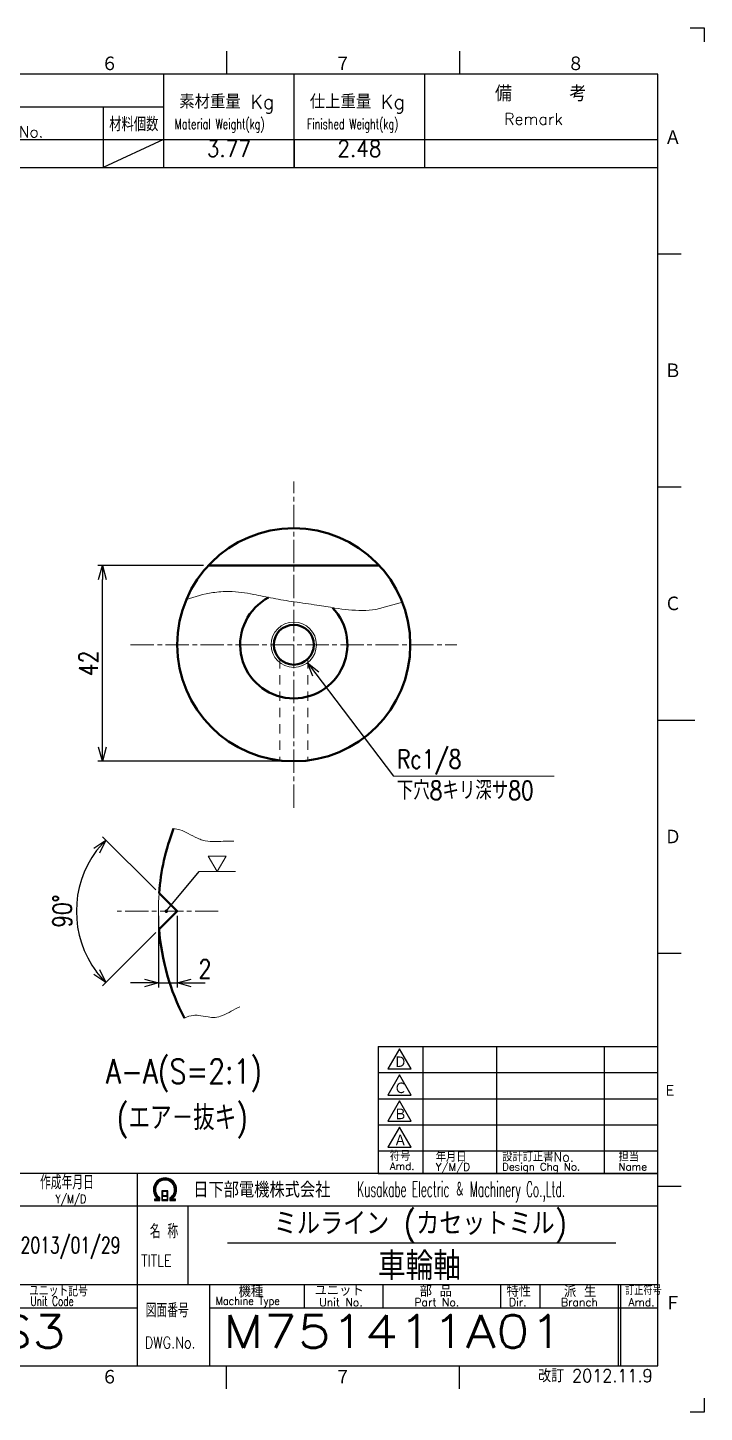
# Model space of a CAD drawing. Header units: millimetres. Extents: x 0 to 420, y 0 to 297.
# Drawn here: x 274.8 to 420, y 0 to 297 of the extents above; entities that cross this region are included whole.
import ezdxf
from ezdxf.enums import TextEntityAlignment as Align

# ---------------------------------------------------------------- set-up
doc = ezdxf.new("R2010")
doc.units = ezdxf.units.MM
doc.linetypes.add('GEN7A', pattern=[7.5, 5, -0.75, 1, -0.75])
doc.linetypes.add('HIDDEN2', pattern=[3.5, 2, -1.5])
doc.layers.get('0').update_dxf_attribs({"lineweight": 20})
doc.layers.get('DEFPOINTS').update_dxf_attribs({"color": 253})
for name, color, linetype, lineweight in [('2', 5, 'Continuous', 40), ('3A', 6, 'HIDDEN2', 20), ('4', 3, 'Continuous', 13), ('5', 3, 'Continuous', 13), ('6', 7, 'Continuous', 50), ('7A', 4, 'GEN7A', 13), ('8', 1, 'Continuous', 13)]:
    doc.layers.add(name, color=color, linetype=linetype, lineweight=lineweight)
doc.layers.add('RAHM2', color=1, linetype='Continuous')
doc.layers.add('RAHM3', color=52, linetype='Continuous')
doc.styles.add('DIMENSION', font='romans.shx', dxfattribs={"width": 0.8, "bigfont": 'extfont2.shx'})
doc.styles.get("Standard").update_dxf_attribs({"font": 'romans.shx', "width": 0.8, "bigfont": 'extfont2.shx'})
doc.dimstyles.new('GEN-ISO$0', dxfattribs={"dimtxt": 4, "dimasz": 3, "dimexe": 1, "dimexo": 1, "dimgap": 1, "dimtad": 3, "dimrnd": 0.01, "dimdsep": 46, "dimtxsty": 'Standard', "dimblk": 'OPEN30', "dimcen": 0, "dimclrt": 7, "dimazin": 2, "dimtp": 0.1, "dimtm": 0.1, "dimtfac": 0.6, "dimtmove": 2, "dimatfit": 3, "dimldrblk": 'OPEN30', "dimfxl": 1, "dimarcsym": 0})
doc.dimstyles.new('GEN-ISO$2', dxfattribs={"dimtxt": 4, "dimasz": 3, "dimexe": 1, "dimexo": 1, "dimgap": 1, "dimtad": 3, "dimrnd": 0.01, "dimdsep": 46, "dimtxsty": 'Standard', "dimblk": 'OPEN30', "dimcen": 0, "dimclrt": 7, "dimazin": 2, "dimtp": 0.1, "dimtm": 0.1, "dimtfac": 0.6, "dimtmove": 2, "dimatfit": 3, "dimldrblk": 'OPEN30', "dimfxl": 1, "dimarcsym": 0})
doc.dimstyles.new('GEN-ISO$7', dxfattribs={"dimtxt": 4, "dimasz": 3, "dimexe": 1, "dimexo": 1, "dimgap": 1, "dimtad": 3, "dimrnd": 0.01, "dimdsep": 46, "dimtxsty": 'Standard', "dimblk": 'OPEN30', "dimcen": 0, "dimclrt": 7, "dimazin": 2, "dimtp": 0.1, "dimtm": 0.1, "dimtfac": 0.6, "dimtmove": 2, "dimatfit": 3, "dimldrblk": 'OPEN30', "dimfxl": 1, "dimarcsym": 0})

# ---------------------------------------------------------------- blocks, each defined once
blk = doc.blocks.new('1A3ブヒン')
at = {"layer": 'RAHM2', "color": 5, "linetype": 'Continuous'}
for p, q in [((417, 297), (420, 297)), ((420, 297), (420, 294)), ((317.5, 292), (317.5, 287)), ((367.5, 292), (367.5, 287)), ((410, 287), (25, 287)), ((410, 10), (410, 287)), ((410, 248.5), (415, 248.5)), ((410, 198.5), (415, 198.5)), ((410, 148.5), (418, 148.5)), ((410, 98.5), (415, 98.5)), ((350, 51.26), (410, 51.26)), ((410, 48.5), (415, 48.5)), ((25, 10), (410, 10)), ((317.5, 5), (317.5, 10)), ((367.5, 5), (367.5, 10)), ((420, 3), (420, 0)), ((420, 0), (417, 0))]:
    blk.add_line(p, q, dxfattribs=at)
at = {"layer": 'RAHM2', "color": 7, "linetype": 'Continuous'}
for p, q in [((304, 287), (304, 267)), ((332, 267), (332, 287)), ((360, 287), (360, 267)), ((200, 280), (304, 280)), ((291, 280), (291, 267)), ((200, 273), (410, 273)), ((304, 273), (291, 267)), ((200, 267), (410, 267)), ((350, 78.46), (410, 78.46)), ((350, 78.46), (350, 51.26)), ((359.6, 78.46), (359.6, 51.26)), ((375.44, 78.46), (375.44, 51.26)), ((398.48, 78.46), (398.48, 51.26)), ((410, 51.26), (410, 78.46)), ((350, 72.86), (410, 72.86)), ((350, 67.26), (410, 67.26)), ((350, 61.66), (410, 61.66)), ((350, 56.06), (410, 56.06)), ((298.3, 51.26), (298.3, 10)), ((195.93, 44.26), (410, 44.26)), ((298.3, 44.26), (298.3, 44.26)), ((309.17, 44.26), (309.17, 27.42)), ((152.05, 27.42), (410, 27.42)), ((313.83, 27.42), (313.83, 10)), ((334.15, 27.42), (334.15, 22.42)), ((351, 27.42), (351, 22.42)), ((376.29, 27.42), (376.29, 22.42)), ((384.72, 27.42), (384.72, 22.42)), ((401.57, 10), (401.57, 27.42)), ((402.07, 10), (402.07, 27.42)), ((210.55, 22.42), (298.3, 22.42)), ((313.83, 22.42), (410, 22.42))]:
    blk.add_line(p, q, dxfattribs=at)
at = {"layer": 'RAHM2', "color": 3, "linetype": 'Continuous'}
blk.add_line((317.73, 36.35), (401.03, 36.35), dxfattribs=at)
at = {"layer": 'RAHM2', "color": 7, "linetype": 'Continuous'}
for points in [[(354.63, 77.99), (352.12, 73.64), (357.14, 73.64)], [(354.63, 72.39), (352.12, 68.04), (357.14, 68.04)], [(354.63, 66.79), (352.12, 62.44), (357.14, 62.44)], [(354.63, 61.19), (352.12, 56.84), (357.14, 56.84)]]:
    blk.add_lwpolyline(points, close=True, dxfattribs=at)
at = {"layer": 'RAHM2', "color": 5, "linetype": 'Continuous'}
blk.add_lwpolyline([(410, 51.26), (152.05, 51.26), (152.05, 10)], dxfattribs=at)
at = {"layer": 'RAHM2', "color": 7, "linetype": 'Continuous'}
for points in [[(302.02, 45.4), (303.22, 45.4), (303.22, 46.01)], [(302.02, 45.58), (302.97, 45.58), (302.97, 45.91)], [(302.72, 45.82), (302.72, 45.75), (302.02, 45.75), (302.02, 45.4)], [(303.62, 47.51), (303.62, 45.4), (304.92, 45.4), (304.92, 47.51), (303.62, 47.51)], [(303.77, 47.36), (303.77, 46.53), (304.77, 46.53), (304.77, 47.36), (303.77, 47.36)], [(304.77, 46.38), (304.77, 45.55), (303.77, 45.55), (303.77, 46.38), (304.77, 46.38)], [(305.32, 45.98), (305.32, 45.4), (306.58, 45.4), (306.58, 45.75), (305.85, 45.75), (305.85, 45.8)], [(305.57, 45.87), (305.57, 45.58), (306.58, 45.58)]]:
    blk.add_lwpolyline(points, dxfattribs=at)
for radius, start, end in [(2.5, 308.2706, 230.8952), (2.28, 303.9949, 234.4013), (2.06, 299.8294, 238.4756)]:
    blk.add_arc((304.3, 47.76), radius, start, end, dxfattribs=at)
at = {"layer": '4', "width": 0.9}
blk.add_text('改訂 2012.11.9', height=2.8, dxfattribs=at).set_placement((408.91, 6.44), align=Align.RIGHT)
at = {"layer": 'RAHM2', "color": 5, "linetype": 'Continuous'}
for s, height, p in [('６', 3.31, (290.6, 287.58)), ('７', 3.31, (340.6, 287.58)), ('８', 3.31, (390.6, 287.58)), ('Ａ', 3.31, (411.44, 271.74)), ('Ｂ', 3.31, (411.44, 221.74)), ('Ｃ', 3.31, (411.44, 171.74)), ('Ｄ', 3.31, (411.44, 121.74)), ('Ｅ', 2.65, (411.15, 67.64)), ('Ｆ', 3.31, (411.44, 21.74)), ('６', 3.31, (290.6, 5.87)), ('７', 3.31, (340.6, 5.87))]:
    blk.add_text(s, height=height, dxfattribs=at).set_placement(p)
at = {"layer": 'RAHM2', "color": 7, "linetype": 'Continuous'}
for s, height, p in [('素材重量 Kg', 3, (307.35, 279.63)), ('仕上重量 Kg', 3, (335.35, 279.63)), ('備     考', 3.311, (375.08, 281.21)), ('Dimension/Model No.', 2.4, (243.65, 273.45)), ('Remark', 2.5, (377.03, 276.16)), ('Ｄ', 2.56, (353.38, 73.83)), ('Ｃ', 2.56, (353.38, 68.23)), ('Ｂ', 2.56, (353.38, 62.63)), ('Ａ', 2.56, (353.38, 57.03)), ('Amd.', 1.6, (352.54, 52.01)), ('符号', 2, (352.54, 53.96)), ('Y/M/D', 1.6, (362.39, 51.83)), ('年月日', 2, (362.39, 53.77)), ('設計訂正書No.', 2, (376.64, 53.81)), ('Design Chg No.', 1.6, (376.64, 51.86)), ('担当', 2, (401.6, 53.81)), ('Name', 1.6, (401.6, 51.86)), ('機種', 2.4, (320.08, 24.76)), ('ユニット', 2.4, (336.39, 24.96)), ('部 品', 2.4, (358.93, 24.79)), ('特性', 2.4, (377.55, 24.78)), ('派 生', 2.4, (389.89, 24.72)), ('Unit No.', 1.7, (337.39, 22.76)), ('Part No.', 1.7, (357.81, 22.76)), ('Dir.', 1.7, (378.09, 22.76)), ('Branch', 1.7, (389.24, 22.76)), ('Amd.', 1.7, (403.74, 22.76))]:
    blk.add_text(s, height=height, dxfattribs=at).set_placement(p)
for s, height, width, p in [('材料個数', 3, 0.8, (292.32, 274.79)), ('Material Weight(kg)', 2.2, 0.68, (306.37, 275.25)), ('Finished Weight(kg)', 2.2, 0.68, (334.74, 275.25)), ('作成年月日', 3, 0.7, (277.49, 47.82)), ('Kusakabe Electric ＆ Machinery Co.,Ltd.', 3.3108, 0.5, (345.56, 46.19)), ('Y/M/D', 1.8, 0.8, (280.79, 44.87)), ('名 称', 3, 0.7, (301.06, 37.33)), ('TITLE', 2.5, 0.8, (299.18, 31.25)), ('ユニット記号', 2.5, 0.7, (275.14, 24.85)), ('訂正符号', 2, 0.7, (403.01, 25.16)), ('Unit Code', 2, 0.7, (275.45, 22.83)), ('Machine Type', 1.7, 0.9, (315.15, 23.05)), ('図面番号', 3, 0.7, (300.15, 20.37))]:
    blk.add_text(s, height=height, dxfattribs=dict(at, width=width)).set_placement(p)
at = {"layer": 'RAHM2', "color": 7, "linetype": 'Continuous', "width": 0.844147}
blk.add_text('日下部電機株式会社', height=3.311, dxfattribs=at).set_placement((310.35, 46.06), (339.79, 46.06), align=Align.FIT)
at = {"layer": 'RAHM2', "color": 7, "linetype": 'Continuous', "width": 0.8}
blk.add_text('DWG.No.', height=2.5, dxfattribs=at).set_placement((305.41, 14.96), align=Align.MIDDLE)
at = {"layer": 'RAHM2', "color": 5, "linetype": 'Continuous', "width": 0.7}
for tag, p in [('HEADER3', (35, 274.01)), ('HEADER4', (54.75, 274)), ('HEADER15', (74.49, 274)), ('HEADER16', (94.43, 274))]:
    blk.add_attdef(tag, text='', height=6, dxfattribs=at).set_placement(p, align=Align.MIDDLE)
at = {"layer": 'RAHM2', "color": 7, "linetype": 'Continuous'}
blk.add_attdef('HEADER5', text='', height=2.5, dxfattribs=at).set_placement((63.69, 267.1), align=Align.BOTTOM_RIGHT)
for tag, height, width, p in [('HEADER25', 2.56, 0.63, (367.53, 75.57)), ('HEADER23', 2.66, 0.8, (387.12, 75.42)), ('HEADER24', 2.8, 0.8, (404.05, 75.44)), ('HEADER22', 2.56, 0.63, (367.53, 69.97)), ('HEADER20', 2.66, 0.8, (387.12, 69.82)), ('HEADER21', 2.8, 0.8, (404.05, 69.84)), ('HEADER19', 2.56, 0.63, (367.53, 64.37)), ('HEADER17', 2.66, 0.8, (387.12, 64.22)), ('HEADER18', 2.8, 0.8, (404.05, 64.24)), ('HEADER11', 2.56, 0.63, (367.53, 58.77)), ('HEADER9', 2.66, 0.8, (387.12, 58.62)), ('HEADER10', 2.8, 0.8, (404.05, 58.64)), ('HEADER7', 3.31, 0.8, (174.63, 43.21)), ('HEADER1', 5, 0.9, (359.12, 40.15)), ('GEN-TITLE-SCA', 4, 0.85, (261.79, 35.85)), ('HEADER14', 3.31, 0.8, (174.63, 31.29)), ('HEADER2', 6, 0.9, (358.89, 31.68))]:
    blk.add_attdef(tag, text='', height=height, dxfattribs=dict(at, width=width)).set_placement(p, align=Align.MIDDLE)
for tag, p in [('HEADER27', (232.45, 36.09)), ('HEADER26', (247.07, 36.09))]:
    blk.add_attdef(tag, text='', height=4, dxfattribs=at).set_placement(p, align=Align.MIDDLE)
at = {"layer": 'RAHM2', "color": 7, "linetype": 'Continuous', "width": 0.7}
blk.add_attdef('GEN-TITLE-DAT', text='', height=3.5, dxfattribs=at).set_placement((284.03, 34.1), align=Align.CENTER)
at = {"layer": 'RAHM2', "color": 5, "linetype": 'Continuous', "style": 'DIMENSION', "width": 1.2}
for tag, p in [('HEADER13', (213.56, 11.75)), ('HEADER12', (247.26, 11.72)), ('GEN-TITLE-DWG', (316.79, 11.74))]:
    blk.add_attdef(tag, text='', height=7.02, dxfattribs=at).set_placement(p, align=Align.BOTTOM_LEFT)
at = {"layer": 'RAHM2', "color": 5, "linetype": 'Continuous', "style": 'DIMENSION'}
blk.add_attdef('HEADER8', text='', height=7.02, dxfattribs=at).set_placement((408.58, 11.71), align=Align.BOTTOM_RIGHT)
at = {"layer": 'RAHM2', "color": 5, "linetype": 'Continuous'}
blk.add_attdef('HEADER6', text='', height=5.8, dxfattribs=at).set_placement((207.09, 13.03), align=Align.BOTTOM_RIGHT)
blk = doc.blocks.new('STDBUHIN')
at = {"color": 7}
for p, q in [((0, 0), (0, -6)), ((10, 0), (10, -6)), ((38, 0), (38, -6)), ((91, 0), (91, -6)), ((104, 0), (104, -6)), ((132, 0), (132, -6)), ((160, 0), (160, -6)), ((0, -6), (210, -6))]:
    blk.add_line(p, q, dxfattribs=at)
at = {"layer": 'RAHM3', "color": 7, "width": 0.9}
for tag, p in [('1GENST', (4.710911, -4.609434)), ('4GENST', (96.434633, -4.658422)), ('5GENST', (118, -4.729)), ('6GENST', (146, -4.729))]:
    blk.add_attdef(tag, text='', height=3.5, dxfattribs=at).set_placement(p, align=Align.BOTTOM_CENTER)
at = {"layer": 'RAHM3', "color": 7}
for tag, p, width in [('2GENST', (11.373533, -4.658422), 0.8), ('3GENST', (41.070972, -4.658422), 0.8), ('7GENST', (162.759538, -4.671383), 0.9)]:
    blk.add_attdef(tag, p, '', height=3.5, dxfattribs=dict(at, width=width))
blk = doc.blocks.new('SIAGE1')
at = {"layer": '8', "ltscale": 10}
blk.add_lwpolyline([(0, 0), (-1.92, 3.33), (1.92, 3.33), (0, 0)], dxfattribs=at)
blk = doc.blocks.new('_Open30')
at = {"color": 0, "linetype": 'ByBlock', "lineweight": -2}
for p, q in [((-1, 0.268), (0, 0)), ((0, 0), (-1, -0.268)), ((0, 0), (-1, 0))]:
    blk.add_line(p, q, dxfattribs=at)
blk = doc.blocks.new('*D36')
at = {"layer": '5', "color": 0, "lineweight": -2, "transparency": 16777216}
for p, q in [((312.59, 181.64), (289.87, 181.64)), ((290.87, 142.64), (290.87, 178.64)), ((330.93, 139.64), (289.87, 139.64))]:
    blk.add_line(p, q, dxfattribs=at)
at = {"layer": 'DEFPOINTS', "color": 0, "transparency": 16777216}
for p in [(290.87, 181.64), (313.59, 181.64), (331.93, 139.64)]:
    blk.add_point(p, dxfattribs=at)
at = {"layer": '5', "color": 0, "lineweight": -2, "transparency": 16777216, "xscale": 3, "yscale": 3, "zscale": 3}
for p, rotation in [((290.87, 181.64), 90), ((290.87, 139.64), 270)]:
    blk.add_blockref('_Open30', p, dxfattribs=dict(at, rotation=rotation))
at = {"layer": '5', "color": 7, "transparency": 16777216, "insert": (287.87, 160.64), "char_height": 4, "attachment_point": 5, "rotation": 90}
blk.add_mtext('42', dxfattribs=at)
blk = doc.blocks.new('*D37')
at = {"layer": '5', "color": 0, "lineweight": -2, "transparency": 16777216}
for p, q in [((302.32, 112.04), (290.89, 123.47)), ((302.32, 102.92), (290.89, 91.5))]:
    blk.add_line(p, q, dxfattribs=at)
blk.add_arc((306.88, 107.48), 21.6, 142.9625, 217.0375, dxfattribs=at)
at = {"layer": 'DEFPOINTS', "color": 0, "transparency": 16777216}
for p in [(286.01, 113.07), (303.03, 111.33), (306.88, 107.48), (306.88, 107.48), (303.03, 103.63)]:
    blk.add_point(p, dxfattribs=at)
at = {"layer": '5', "color": 0, "lineweight": -2, "transparency": 16777216, "xscale": 3, "yscale": 3, "zscale": 3}
for p, rotation in [((291.6, 122.76), 48.98115503461089), ((291.6, 92.2), 311.0188449653899)]:
    blk.add_blockref('_Open30', p, dxfattribs=dict(at, rotation=rotation))
at = {"layer": '5', "color": 7, "transparency": 16777216, "insert": (282.27, 107.48), "char_height": 4, "attachment_point": 5, "rotation": 90}
blk.add_mtext('90°', dxfattribs=at)
blk = doc.blocks.new('*D38')
at = {"layer": '5', "color": 0, "lineweight": -2, "transparency": 16777216}
for p, q in [((302.88, 106.48), (302.88, 91.1)), ((306.88, 106.48), (306.88, 91.1)), ((299.88, 92.1), (296.88, 92.1)), ((302.88, 92.1), (306.88, 92.1)), ((309.88, 92.1), (312.88, 92.1))]:
    blk.add_line(p, q, dxfattribs=at)
at = {"layer": 'DEFPOINTS', "color": 0, "transparency": 16777216}
for p in [(302.88, 107.48), (306.88, 107.48), (306.88, 92.1)]:
    blk.add_point(p, dxfattribs=at)
at = {"layer": '5', "color": 0, "lineweight": -2, "transparency": 16777216, "xscale": 3, "yscale": 3, "zscale": 3}
blk.add_blockref('_Open30', (302.88, 92.1), dxfattribs=at)
at = {"layer": '5', "color": 0, "lineweight": -2, "transparency": 16777216, "xscale": 3, "yscale": 3, "zscale": 3, "rotation": 180}
blk.add_blockref('_Open30', (306.88, 92.1), dxfattribs=at)
at = {"layer": '5', "color": 7, "transparency": 16777216, "insert": (312.88, 95.1), "char_height": 4, "attachment_point": 5}
blk.add_mtext('2', dxfattribs=at)

msp = doc.modelspace()

# ---------------------------------------------------------------- linework, layer by layer
at = {"layer": '2'}
for p, q in [((313.595, 181.639), (350.256, 181.639)), ((306.877, 107.481), (303.026, 111.333)), ((306.877, 107.481), (303.026, 103.63))]:
    msp.add_line(p, q, dxfattribs=at)
for radius in [25, 4.283]:
    msp.add_circle((331.926, 164.639), radius, dxfattribs=at)
for centre, radius, start, end in [((331.926, 164.639), 11.5, 118.05992, 43.77617), ((352.877, 107.482), 50, 159.23345, 175.5822), ((352.877, 107.482), 50, 184.4178, 207.30194)]:
    msp.add_arc(centre, radius, start, end, dxfattribs=at)
at = {"layer": '3A'}
for p, q in [((328.926, 161.582), (328.926, 139.82)), ((334.926, 161.582), (334.926, 139.82))]:
    msp.add_line(p, q, dxfattribs=at)
at = {"layer": '4'}
for p, q in [((349.549, 172.199), (355.219, 173.746)), ((353.34, 136.48), (387.792, 136.48)), ((317.929, 122.519), (319.051, 122.497))]:
    msp.add_line(p, q, dxfattribs=at)
msp.add_circle((331.926, 164.639), 4.864, dxfattribs=at)
for centre, radius, start, end in [((318.84, 148.336), 27.814, 98.88262, 111.0164), ((317.76, 155.064), 21, 89.15772, 98.8045), ((317.159, 146.106), 29.97, 78.12495, 88.26181), ((424.307, 666.197), 501.044, 258.37295, 258.85755), ((346.444, 275.721), 102.886, 259.37887, 261.94035), ((273.959, -237.355), 415.284, 81.2836, 81.96333), ((2792.101, 15492.17), 15514.539, 260.8945469, 260.9089809), ((347.119, 210.958), 38.966, 260.59585, 269.25671), ((346.655, 192.591), 20.596, 269.88604, 278.07871), ((305.518, 118.268), 6.968, 73.38443, 85.00998), ((304.505, 115.524), 9.889, 60.97253, 72.3075), ((330.252, 161.783), 43.053, 240.88339, 243.87235), ((314.341, 129.502), 7.064, 244.43585, 253.7523), ((314.563, 130.813), 8.386, 254.80421, 269.97119), ((314.681, 159.356), 36.929, 269.80976, 273.29697), ((318.068, 96.915), 25.604, 90.31128, 92.8269), ((352.877, 107.482), 50, 175.5822, 184.4178), ((330.256, 65.484), 23.659, 114.7279, 119.79371), ((311.088, 79.41), 5.777, 96.44199, 117.1972), ((310.916, 80.12), 5.052, 83.54779, 95.41191), ((306.943, 50.68), 34.758, 79.04505, 82.49296), ((314.694, 90.851), 6.153, 259.27186, 273.13582), ((314.613, 89.935), 5.245, 274.56742, 292.56287), ((310.38, 100.111), 16.266, 292.5799, 299.94757)]:
    msp.add_arc(centre, radius, start, end, dxfattribs=at)
at = {"layer": '5', "ltscale": 5}
msp.add_line((311.608, 115.984), (319.429, 115.984), dxfattribs=at)
at = {"layer": '7A'}
for p, q in [((331.926, 129.639), (331.926, 199.639)), ((296.925, 164.639), (366.926, 164.639)), ((315.738, 107.482), (294.041, 107.482))]:
    msp.add_line(p, q, dxfattribs=at)

# ---------------------------------------------------------------- block references
at = {"layer": '2'}
ref = msp.add_blockref('1A3ブヒン', (0, 0), dxfattribs=at)
ref.add_attrib('GEN-TITLE-DWG', 'M751411A01', dxfattribs={"layer": 'RAHM2', "color": 5, "linetype": 'Continuous', "height": 7.023, "style": 'DIMENSION', "width": 1.2}).set_placement((316.79, 11.736), align=Align.BOTTOM_LEFT)
ref.add_attrib('GEN-TITLE-DAT', '2013/01/29', dxfattribs={"layer": 'RAHM2', "color": 7, "linetype": 'Continuous', "height": 3.5, "width": 0.7}).set_placement((284.034, 34.102), align=Align.CENTER)
ref.add_attrib('HEADER1', 'ミルライン (カセットミル)', dxfattribs={"layer": 'RAHM2', "color": 7, "linetype": 'Continuous', "height": 5, "width": 0.9}).set_placement((359.122, 40.147), align=Align.MIDDLE)
ref.add_attrib('HEADER2', '車輪軸', dxfattribs={"layer": 'RAHM2', "color": 7, "linetype": 'Continuous', "height": 6, "width": 0.9}).set_placement((358.894, 31.678), align=Align.MIDDLE)
ref.add_attrib('HEADER12', 'FSRS3', dxfattribs={"layer": 'RAHM2', "color": 5, "linetype": 'Continuous', "height": 7.023, "style": 'DIMENSION', "width": 1.2}).set_placement((247.258, 11.719), align=Align.BOTTOM_LEFT)
at = {"layer": '8', "xscale": -1}
msp.add_blockref('SIAGE1', (315.469, 115.984), dxfattribs=at)
at = {"layer": 'RAHM2'}
ref = msp.add_blockref('STDBUHIN', (200, 273), dxfattribs=at)
ref.add_attrib('1GENST', '1', dxfattribs={"layer": 'RAHM3', "color": 7, "height": 3.5, "width": 0.9}).set_placement((204.711, 268.391), align=Align.BOTTOM_CENTER)
ref.add_attrib('2GENST', 'S45C', (211.374, 268.342), dxfattribs={"layer": 'RAHM3', "color": 7, "height": 3.5, "width": 0.9})
ref.add_attrib('3GENST', '%%c60-170', (241.071, 268.342), dxfattribs={"layer": 'RAHM3', "color": 7, "height": 3.5, "width": 0.9})
ref.add_attrib('5GENST', '3.77', dxfattribs={"layer": 'RAHM3', "color": 7, "height": 3.5, "width": 0.9}).set_placement((318, 268.271), align=Align.BOTTOM_CENTER)
ref.add_attrib('6GENST', '2.48', dxfattribs={"layer": 'RAHM3', "color": 7, "height": 3.5, "width": 0.9}).set_placement((346, 268.271), align=Align.BOTTOM_CENTER)

# ---------------------------------------------------------------- texts
at = {"layer": '6', "width": 0.8}
for s, height, p in [('Rc1/8', 4, (354.052, 138.132)), ('下穴8キリ深サ80', 4, (354.052, 131.4)), ('A-A(S=2:1)', 5.25, (291.626, 70.521)), ('(エア－抜キ)', 5.25, (293.955, 60.548))]:
    msp.add_text(s, height=height, dxfattribs=at).set_placement(p)

# ---------------------------------------------------------------- dimensions: what is measured, and where the dimension line sits
at = {"layer": '5'}
dim = msp.add_linear_dim(base=(290.872, 181.639), p1=(331.926, 139.639), p2=(313.595, 181.639), angle=90, dimstyle='GEN-ISO$0', override={"dimtm": 0.1, "dimtdec": 3}, dxfattribs=at)
dim.commit()
dim.dimension.update_dxf_attribs({"geometry": '*D36', "text_midpoint": (287.872, 160.639)})
dim = msp.add_angular_dim_2l(base=(286.009, 113.0731), line1=((306.877, 107.4815), (303.0256, 111.3329)), line2=((306.877, 107.4815), (303.0256, 103.63)), dimstyle='GEN-ISO$2', override={"dimtm": 0.1, "dimtdec": 3}, dxfattribs=at)
dim.commit()
dim.dimension.update_dxf_attribs({"geometry": '*D37', "text_midpoint": (282.2728, 107.4815)})
dim = msp.add_linear_dim(base=(306.877, 92.1), p1=(302.877, 107.482), p2=(306.877, 107.482), dimstyle='GEN-ISO$0', override={"dimlfac": 0.5, "dimtm": 0.1, "dimtdec": 3, "dimtmove": 1}, dxfattribs=at)
dim.commit()
dim.dimension.update_dxf_attribs({"geometry": '*D38', "text_midpoint": (312.877, 92.1), "dimtype": 160})

# ---------------------------------------------------------------- leaders
for points, override in [([(334.87, 160.767), (353.34, 136.48)], {"dimgap": 1, "dimtad": 0, "dimtm": 0.1, "dimtdec": 3}), ([(304.581, 107.482), (311.608, 115.984)], {"dimgap": 1, "dimtad": 0, "dimtm": 0.1, "dimtdec": 3, "dimldrblk": 'DotSmall'})]:
    msp.add_leader(points, dimstyle='GEN-ISO$7', override=override, dxfattribs=at)

doc.saveas('drawing.dxf')
